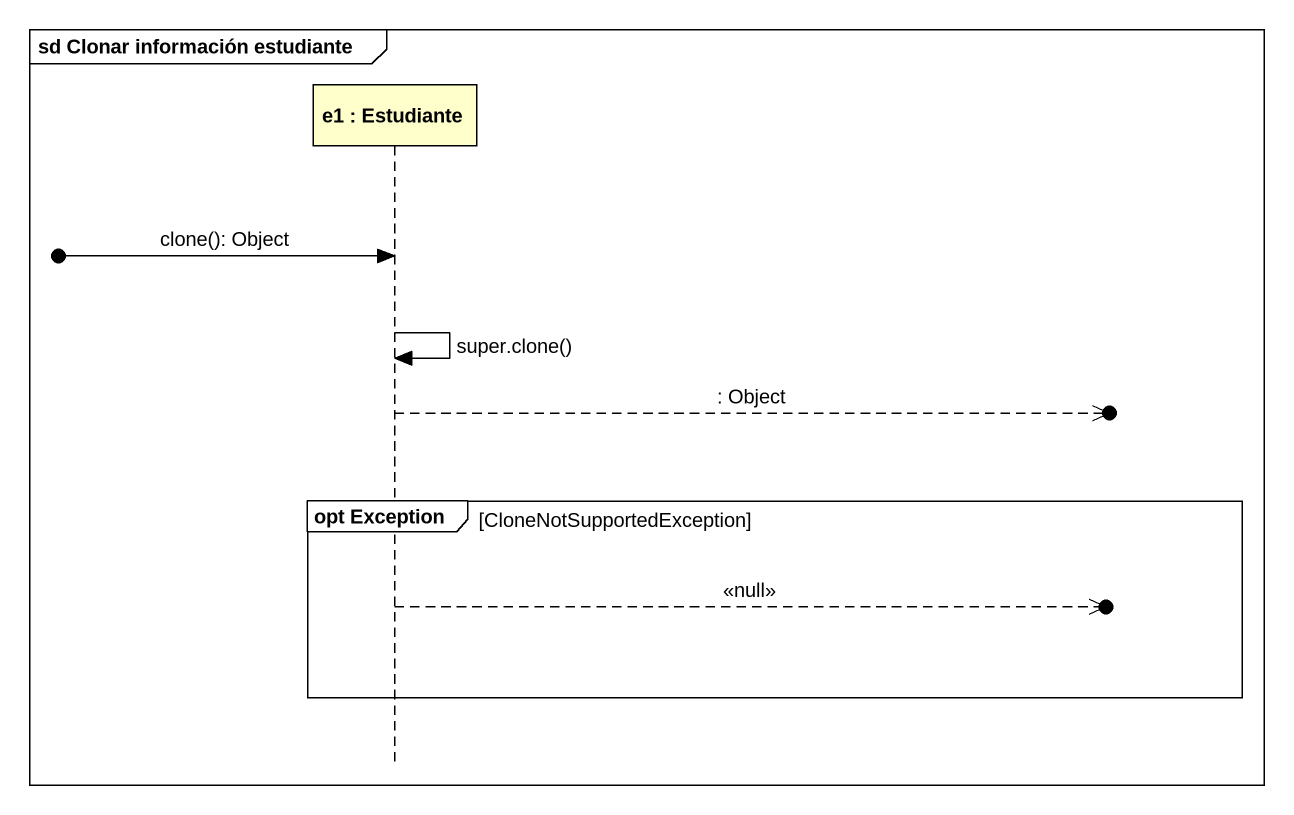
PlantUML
@startuml
mainframe sd Clonar información estudiante
hide footbox
participant "e1 : Estudiante" as e1

[o-> e1 : clone(): Object
e1 -> e1 : super.clone()
e1 -->>o] : : Object
group opt Exception [CloneNotSupportedException]
  e1 -->>o] : <<null>>
end
@enduml
